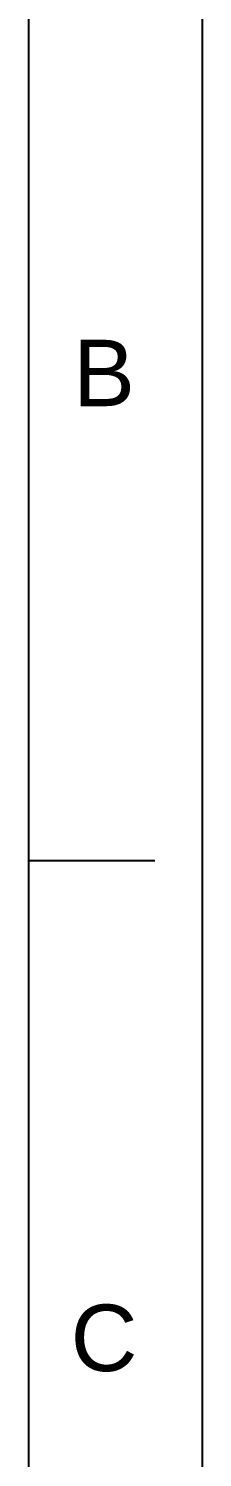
# Model space of a CAD drawing. Extents: x 9631 to 10472, y -18721 to -18126.
# Drawn here: x 10452 to 10472, y -18436.3 to -18272.3 of the extents above; entities that cross this region are included whole.
import ezdxf

# ---------------------------------------------------------------- set-up
doc = ezdxf.new("R2010")
doc.units = 0
doc.header["$MEASUREMENT"] = 0
doc.layers.add('FORM', color=7, linetype='CONTINUOUS')
doc.styles.get("Standard").update_dxf_attribs({"font": 'arial.ttf'})

msp = doc.modelspace()

# ---------------------------------------------------------------- linework, layer by layer
at = {"layer": 'FORM', "color": 7, "linetype": 'Continuous'}
for p, q in [((10472.02, -18720.65), (10472.02, -18125.94)), ((10451.99, -18145.97), (10451.99, -18700.63)), ((10452, -18367.83), (10466.55, -18367.83))]:
    msp.add_line(p, q, dxfattribs=at)

# ---------------------------------------------------------------- texts
at = {"layer": 'FORM', "char_height": 7.63, "attachment_point": 5}
for s, insert in [('B', (10460.69, -18311.85)), ('C', (10460.69, -18422.67))]:
    msp.add_mtext_dynamic_manual_height_columns(s, width=10.0119, gutter_width=12.51, heights=[0], dxfattribs=dict(at, insert=insert))

doc.saveas('drawing.dxf')
